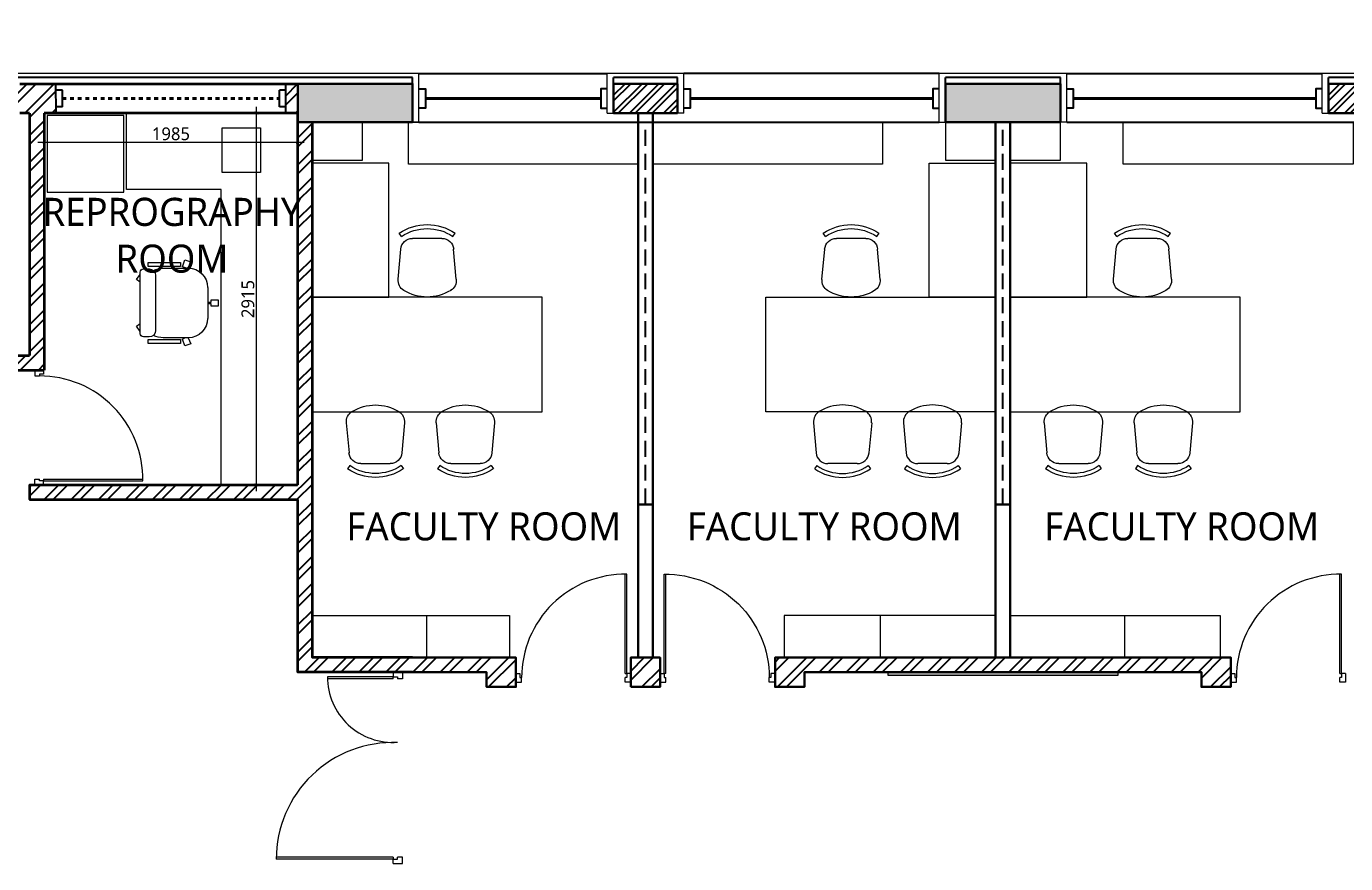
# Model space of a CAD drawing. Header units: millimetres. Extents: x 897770 to 1185420, y -692043 to -233237.
# Drawn here: x 908768 to 919102, y -658220 to -651656 of the extents above; entities that cross this region are included whole.
import ezdxf

# ---------------------------------------------------------------- set-up
doc = ezdxf.new("R2010")
doc.units = ezdxf.units.MM
doc.header["$MEASUREMENT"] = 0
doc.header["$PDMODE"] = 67
doc.linetypes.add('Dash', pattern=[6, 3, -3])
doc.linetypes.add('HIDDEN', pattern=[0.375, 0.25, -0.125])
doc.layers.get('Defpoints').update_dxf_attribs({"color": 6})
for name, color, linetype, lineweight in [('A-Detail Lines', 8, 'Continuous', 25), ('A-Door', 4, 'Continuous', 9), ('A-Wall Sec', 1, 'Continuous', 30), ('A-WIN', 5, 'Continuous', 25), ('ele l', 6, 'Continuous', 15), ('Fire pipe', 80, 'Continuous', 15), ('frntr', 32, 'Continuous', 13), ('I-Furniture', 34, 'Continuous', 13), ('P-SANR-FIXT', 6, 'Continuous', 9), ('S-Concrete', 40, 'Continuous', 30), ('ST CLADDING PLAN', 6, 'Continuous', 9), ('text', 7, 'Continuous', 5)]:
    doc.layers.add(name, color=color, linetype=linetype, lineweight=lineweight)
for name, color, linetype in [('A-Wall Patt', 8, 'Continuous'), ('A-Window', 4, 'Continuous'), ('S-Conc Patt', 9, 'Continuous')]:
    doc.layers.add(name, color=color, linetype=linetype)
doc.styles.get("Standard").update_dxf_attribs({"font": 'trebuc.ttf'})
doc.dimstyles.new('IIITD_WD_M @ 50', dxfattribs={"dimscale": 50, "dimtxt": 2, "dimasz": 0.5, "dimexe": 0.5, "dimexo": 0.25, "dimgap": 0.3, "dimtad": 1, "dimdec": 0, "dimrnd": 1, "dimzin": 0, "dimdsep": 46, "dimtxsty": 'Standard', "dimblk": 'ARCHTICK', "dimcen": 0.2, "dimdle": 1, "dimclrd": 8, "dimclre": 9, "dimadec": 0, "dimazin": 0, "dimtfac": 1, "dimtdec": 0, "dimtofl": 0, "dimtmove": 0, "dimatfit": 0, "dimfxl": 1, "dimtolj": 1, "dimtzin": 0, "dimlwd": -1, "dimlwe": -1, "dimarcsym": 0})
pattern_1 = [(45, (1e-07, -8072.94), (-106.066017, 106.066017), []), (45, (70.71, -8072.94), (-106.066017, 106.066017), [])]

# ---------------------------------------------------------------- blocks, each defined once
blk = doc.blocks.new('ERGEWGRWR')
at = {"layer": 'A-Wall Patt'}
h = blk.add_hatch(dxfattribs=at)
h.set_pattern_fill('ANSI32', color=256, scale=250, style=0)
h.set_pattern_definition([(45, (5600, 500), (-66.291261, 66.291261), []), (45, (5644.19, 500), (-66.291261, 66.291261), [])])
h.paths.add_polyline_path([(918968, -353681), (918968, -353911), (919468, -353911), (919468, -353681)])
at = {"layer": 'A-Detail Lines'}
for p, q in [((919468, -353631, 0), (918968, -353631, 0)), ((918968, -353681, 0), (918968, -353631, 0)), ((919468, -353681, 0), (919468, -353631, 0))]:
    blk.add_line(p, q, dxfattribs=at)
at = {"layer": 'A-Wall Sec', "elevation": 0}
blk.add_lwpolyline([(918968, -353911), (918968, -353681), (919468, -353681), (919468, -353911)], close=True, dxfattribs=at)
blk.add_lwpolyline([(918968, -353911), (918968, -353681), (919468, -353681), (919468, -353911)], close=True, dxfattribs=at)
at = {"layer": 'A-WIN', "color": 2, "lineweight": 40}
blk.add_line((921468, -353796), (919568, -353796, 0), dxfattribs=at)
at = {"layer": 'A-WIN', "color": 2, "lineweight": 40, "elevation": 0}
blk.add_lwpolyline([(916968, -353796), (918868, -353796)], dxfattribs=at)
blk.add_lwpolyline([(916968, -353796), (918868, -353796)], dxfattribs=at)
at = {"layer": 'A-Window'}
for p, q in [((921518, -353601, 0), (919518, -353601, 0)), ((916918, -353981, 0), (921518, -353981))]:
    blk.add_line(p, q, dxfattribs=at)
at = {"layer": 'A-Window', "elevation": 0}
for points in [[(916918, -353601), (918918, -353601)], [(916918, -353721), (916968, -353721), (916968, -353871), (916918, -353871)], [(918918, -353721), (918868, -353721), (918868, -353871), (918918, -353871)], [(919518, -353721), (919568, -353721), (919568, -353871), (919518, -353871)], [(921518, -353721), (921468, -353721), (921468, -353871), (921518, -353871)]]:
    blk.add_lwpolyline(points, dxfattribs=at)
at = {"layer": 'ST CLADDING PLAN'}
for p, q in [((916918, -353981), (916918, -353601)), ((918918, -353911, 0), (918918, -353601, 0)), ((919518, -353601, 0), (918918, -353601, 0)), ((919518, -353911, 0), (919518, -353601, 0)), ((921518, -353981, 0), (921518, -353601, 0)), ((918918, -353911, 0), (918968, -353911, 0)), ((919518, -353911, 0), (919468, -353911, 0)), ((916918, -353981, 0), (916868, -353981)), ((921518, -353981), (921568, -353981))]:
    blk.add_line(p, q, dxfattribs=at)
blk = doc.blocks.new('ERGWERGWRWRG')
at = {"layer": 'A-Wall Patt'}
h = blk.add_hatch(dxfattribs=at)
h.set_pattern_fill('ANSI32', color=256, scale=250, style=0)
h.set_pattern_definition([(45, (2e-08, 500), (-66.291261, 66.291261), []), (45, (44.19, 500), (-66.291261, 66.291261), [])])
h.paths.add_polyline_path([(913368, -353681), (913368, -353911), (913868, -353911), (913868, -353681)])
at = {"layer": 'A-Detail Lines'}
for p, q in [((913868, -353631, 0), (913368, -353631, 0)), ((913368, -353681, 0), (913368, -353631, 0)), ((913868, -353681, 0), (913868, -353631, 0))]:
    blk.add_line(p, q, dxfattribs=at)
at = {"layer": 'A-Wall Sec', "elevation": 0}
blk.add_lwpolyline([(913368, -353911), (913368, -353681), (913868, -353681), (913868, -353911)], close=True, dxfattribs=at)
blk.add_lwpolyline([(913368, -353911), (913368, -353681), (913868, -353681), (913868, -353911)], close=True, dxfattribs=at)
at = {"layer": 'A-WIN', "color": 2, "lineweight": 40}
blk.add_line((915868, -353796), (913968, -353796, 0), dxfattribs=at)
at = {"layer": 'A-WIN', "color": 2, "lineweight": 40, "elevation": 0}
blk.add_lwpolyline([(911893, -353796), (913268, -353796)], dxfattribs=at)
blk.add_lwpolyline([(911893, -353796), (913268, -353796)], dxfattribs=at)
at = {"layer": 'A-Window'}
for p, q in [((915918, -353601, 0), (913918, -353601, 0)), ((911843, -353981, 0), (915918, -353981))]:
    blk.add_line(p, q, dxfattribs=at)
at = {"layer": 'A-Window', "elevation": 0}
for points in [[(911843, -353601), (913318, -353601)], [(911843, -353721), (911893, -353721), (911893, -353871), (911843, -353871)], [(913318, -353721), (913268, -353721), (913268, -353871), (913318, -353871)], [(913918, -353721), (913968, -353721), (913968, -353871), (913918, -353871)], [(915918, -353721), (915868, -353721), (915868, -353871), (915918, -353871)]]:
    blk.add_lwpolyline(points, dxfattribs=at)
at = {"layer": 'ST CLADDING PLAN'}
for p, q in [((911843, -353981), (911843, -353601)), ((913318, -353911, 0), (913318, -353601, 0)), ((913918, -353601, 0), (913318, -353601, 0)), ((913918, -353911, 0), (913918, -353601, 0)), ((915918, -353981, 0), (915918, -353601, 0)), ((913318, -353911, 0), (913368, -353911, 0)), ((913918, -353911, 0), (913868, -353911, 0)), ((911843, -353981, 0), (911793, -353981)), ((915918, -353981), (915968, -353981))]:
    blk.add_line(p, q, dxfattribs=at)
blk = doc.blocks.new('block lft')
at = {"layer": 'S-Conc Patt'}
for points in [[(810740, -274526), (810740, -274226), (809840, -274226), (809840, -274526)], [(815815, -274526), (815815, -274226), (814915, -274226), (814915, -274526)]]:
    blk.add_hatch(color=256, dxfattribs=at).paths.add_polyline_path(points)
at = {"layer": 'S-Concrete'}
for points in [[(809840, -274226), (809840, -274526), (810740, -274526), (810740, -274226)], [(814915, -274226), (814915, -274526), (815815, -274526), (815815, -274226)]]:
    blk.add_lwpolyline(points, close=True, dxfattribs=at)
blk = doc.blocks.new('t4ww4tw3')
at = {"color": 6}
blk.add_blockref('block lft', (-48947, -228655), dxfattribs=at)
blk = doc.blocks.new('Big Door Garbage')
at = {"layer": 'A-Detail Lines', "lineweight": 18}
for centre, radius, start, end in [((-12515, 128703), 515, 270, 3.8969), ((-11085, 128703), 915, 177.8078, 270)]:
    blk.add_arc(centre, radius, start, end, dxfattribs=at)
at = {"layer": 'ele l', "lineweight": 18}
for p, q in [((-12550, 128778), (-12500, 128778)), ((-12550, 128703), (-12550, 128778)), ((-12500, 128778), (-12500, 128738)), ((-11100, 128778), (-11100, 128738)), ((-11050, 128778), (-11100, 128778)), ((-11050, 128703), (-11050, 128778)), ((-12550, 128703), (-12515, 128703)), ((-12515, 128738), (-12500, 128738)), ((-12515, 128703), (-12515, 128738)), ((-12515, 128703), (-12515, 128188)), ((-12499, 128703), (-12515, 128703)), ((-12499, 128703), (-12499, 128188)), ((-11101, 128703), (-11101, 127788)), ((-11101, 128703), (-11085, 128703)), ((-11085, 128738), (-11100, 128738)), ((-11085, 128703), (-11085, 128738)), ((-11050, 128703), (-11085, 128703)), ((-11085, 128703), (-11085, 127788))]:
    blk.add_line(p, q, dxfattribs=at)
blk = doc.blocks.new('ABL_Door_S - 1000 x 2100-11-3 Second Floor Lvl')
at = {"layer": 'A-Door'}
blk.add_arc((-450, -2.5), 900, 269.04503, 0, dxfattribs=at)
at = {"layer": 'ele l'}
for p, q in [((-500, 37.5), (-450, 37.5)), ((-500, -37.5), (-500, 37.5)), ((-450, 37.5), (-450, -2.5)), ((450, 37.5), (450, -2.5)), ((500, 37.5), (450, 37.5)), ((500, -37.5), (500, 37.5)), ((-500, -37.5), (-465, -37.5)), ((-465, -2.5), (-450, -2.5)), ((-465, -37.5), (-465, -2.5)), ((-465, -37.5), (-465, -902.4)), ((-450, -37.5), (-465, -37.5)), ((-450, -37.5), (-450, -902.5)), ((465, -2.5), (450, -2.5)), ((465, -37.5), (465, -2.5)), ((500, -37.5), (465, -37.5))]:
    blk.add_line(p, q, dxfattribs=at)
blk = doc.blocks.new('VENT IIITD ACAD 1900')
at = {"layer": 'A-Window'}
for p, q in [((955419, -358755, 0), (955479, -358533, 0)), ((955466, -358581, 0), (955514, -358594, 0)), ((955481, -358720, 0), (955514, -358594, 0)), ((955432, -358707, 0), (955481, -358720, 0)), ((957158, -359221, 0), (957218, -358999, 0)), ((957123, -359160, 0), (957156, -359034, 0)), ((957156, -359034, 0), (957205, -359047, 0)), ((957123, -359160, 0), (957171, -359173, 0))]:
    blk.add_line(p, q, dxfattribs=at)
at = {"layer": 'A-Window', "color": 2, "linetype": 'Dash', "lineweight": 40, "ltscale": 10}
blk.add_line((957140, -359097, 0), (955497, -358657, 0), dxfattribs=at)
blk = doc.blocks.new('Chair - Desk _2_ - Chair - Desk _2_-7-Level 1')
for p, q in [((166, 365), (116, 365)), ((116, 365), (116, 308)), ((166, 365), (116, 365)), ((116, 365), (116, 308)), ((166, 308), (166, 365)), ((166, 308), (166, 365)), ((262, 282), (20, 282)), ((116, 308), (135, 308)), ((116, 308), (135, 308)), ((135, 308), (135, 282)), ((135, 308), (135, 282)), ((147, 282), (147, 308)), ((147, 308), (166, 308)), ((147, 282), (147, 308)), ((147, 308), (166, 308)), ((-180, 150), (-196, 102)), ((-180, 150), (-196, 102)), ((-132, 129), (-180, 150)), ((-132, 129), (-180, 150)), ((-142, 84), (-132, 104)), ((-142, 84), (-132, 104)), ((-132, 129), (-132, -66)), ((462, 150), (414, 134)), ((462, 150), (414, 134)), ((414, -66), (414, 129)), ((414, 115), (424, 84)), ((414, 115), (424, 84)), ((478, 102), (462, 150)), ((478, 102), (462, 150)), ((-196, 102), (-142, 84)), ((-196, 102), (-142, 84)), ((-145, 68), (-177, 68)), ((-177, 68), (-177, -184)), ((-145, 68), (-177, 68)), ((-177, 68), (-177, -184)), ((-145, -184), (-145, 68)), ((-145, -184), (-145, 68)), ((424, 84), (478, 102)), ((424, 84), (478, 102)), ((458, 68), (426, 68)), ((426, 68), (426, -184)), ((458, 68), (426, 68)), ((426, 68), (426, -184)), ((458, -184), (458, 68)), ((458, -184), (458, 68)), ((-177, -184), (-145, -184)), ((-177, -184), (-145, -184)), ((-125, -177), (-125, -222)), ((357, -126), (-75, -126)), ((407, -222), (407, -177)), ((426, -184), (458, -184)), ((426, -184), (458, -184)), ((-100, -247), (-84, -247)), ((-84, -247), (-42, -276)), ((-84, -247), (-21, -247)), ((-42, -276), (-21, -247)), ((-21, -247), (303, -247)), ((303, -247), (324, -276)), ((303, -247), (363, -247)), ((324, -276), (363, -247)), ((363, -247), (382, -247))]:
    blk.add_line(p, q)
for centre, radius, start, end in [((20, 129), 152, 90, 180), ((262, 129), 152, 360, 90), ((46, -66), 178, 180, 206.1658), ((236, -66), 178, 333.8316, 0), ((-75, -177), 50.7, 90, 180), ((357, -177), 50.7, 360, 90), ((-100, -222), 25.2, 180, 270), ((382, -222), 25.2, 270, 360)]:
    blk.add_arc(centre, radius, start, end)
blk = doc.blocks.new('chair1')
at = {"layer": 'frntr'}
for p, q in [((-320, 228), (-84, 207)), ((16, 201), (42, 219)), ((1, 115), (1, -115)), ((16, -201), (42, -219)), ((-320, -228), (-84, -207))]:
    blk.add_line(p, q, dxfattribs=at)
for centre, radius, start, end in [((-328, 135), 92.9, 85.0303, 148.407), ((-92, 115), 92.9, 0, 85.0303), ((-278, 0), 387, 325.6197, 34.3803), ((-108, 0), 351, 148.407, 211.593), ((-278, 0), 356, 325.6197, 34.3803), ((-328, -135), 92.9, 211.593, 274.9697), ((-92, -115), 92.9, 274.9697, 0)]:
    blk.add_arc(centre, radius, start, end, dxfattribs=at)
blk = doc.blocks.new('A$C036A7D3A')
at = {"layer": 'I-Furniture'}
blk.add_hatch(color=160, dxfattribs=at).paths.add_polyline_path([(-18, -1754), (-18, 46), (7, 46), (7, -1754)])
at = {"layer": 'I-Furniture', "elevation": 0}
blk.add_lwpolyline([(-18, -1754), (-18, 46), (7, 46), (7, -1754)], close=True, dxfattribs=at)
blk = doc.blocks.new('_ArchTick')
at = {"color": 0, "linetype": 'ByBlock', "const_width": 0.15}
blk.add_lwpolyline([(-0.5, -0.5), (0.5, 0.5)], dxfattribs=at)
blk = doc.blocks.new('*D2675')
at = {"layer": 'Defpoints', "color": 0, "transparency": 16777216}
for p in [(908908, -652336, 0), (910893, -652336), (910893, -652565)]:
    blk.add_point(p, dxfattribs=at)
at = {"layer": 'P-SANR-FIXT', "color": 9, "transparency": 16777216}
for p, q in [((908908, -652465), (908908, -652590)), ((910893, -652465), (910893, -652590))]:
    blk.add_line(p, q, dxfattribs=at)
at = {"layer": 'P-SANR-FIXT', "color": 8, "transparency": 16777216}
blk.add_line((908858, -652565), (910943, -652565), dxfattribs=at)
at = {"layer": 'P-SANR-FIXT', "color": 8, "transparency": 16777216, "xscale": 25, "yscale": 25, "zscale": 25, "rotation": 180}
blk.add_blockref('_ArchTick', (908908, -652565), dxfattribs=at)
at = {"layer": 'P-SANR-FIXT', "color": 8, "transparency": 16777216, "xscale": 25, "yscale": 25, "zscale": 25}
blk.add_blockref('_ArchTick', (910893, -652565), dxfattribs=at)
at = {"layer": 'P-SANR-FIXT', "color": 0, "transparency": 16777216, "insert": (909900, -652499), "char_height": 100, "attachment_point": 5}
blk.add_mtext('\\A1;1985', dxfattribs=at)
blk = doc.blocks.new('*D2676')
at = {"layer": 'Defpoints', "color": 0, "transparency": 16777216}
for p in [(910293, -652336, 0), (910570, -652336), (910293, -655251, 0)]:
    blk.add_point(p, dxfattribs=at)
at = {"layer": 'P-SANR-FIXT', "color": 8, "transparency": 16777216}
blk.add_line((910570, -655301), (910570, -652286), dxfattribs=at)
at = {"layer": 'P-SANR-FIXT', "color": 9, "transparency": 16777216}
for p, q in [((910470, -652336), (910594, -652336)), ((910470, -655251), (910594, -655251))]:
    blk.add_line(p, q, dxfattribs=at)
at = {"layer": 'P-SANR-FIXT', "color": 8, "transparency": 16777216, "xscale": 25, "yscale": 25, "zscale": 25}
for p, rotation in [((910570, -652336), 90), ((910570, -655251), 270)]:
    blk.add_blockref('_ArchTick', p, dxfattribs=dict(at, rotation=rotation))
at = {"layer": 'P-SANR-FIXT', "color": 0, "transparency": 16777216, "insert": (910503, -653794), "char_height": 100, "attachment_point": 5, "rotation": 90}
blk.add_mtext('\\A1;2915', dxfattribs=at)

msp = doc.modelspace()

# ---------------------------------------------------------------- hatches: boundary and pattern name
at = {"layer": 'A-Wall Patt'}
h = msp.add_hatch(dxfattribs=at)
h.set_pattern_fill('ANSI32', color=256, scale=400, style=0)
h.set_pattern_definition(pattern_1)
h.paths.add_polyline_path([(909000, -652106.4), (908716.5, -652106.4), (908075, -652106.4), (908075, -652336.5), (908716.5, -652336.5), (908792.5, -652336.5), (908792.5, -654236.5), (908292.5, -654236.5), (908292.5, -654351.5), (908907.5, -654351.5), (908907.5, -652336.5), (909000, -652336.5)])
h.paths.add_polyline_path([(907475, -652106.4), (907382.5, -652106.4), (907382.5, -652336.5), (907475, -652336.5)])
h.paths.add_polyline_path([(910892.5, -652106.4), (910800, -652106.4), (910800, -652336.5), (910892.5, -652336.5)])
h.paths.add_polyline_path([(913732.2, -656605.3), (913502.2, -656605.3), (913502.2, -656835.2), (913732.2, -656835.2)])
h = msp.add_hatch(dxfattribs=at)
h.set_pattern_fill('ANSI32', color=256, scale=400, style=0)
h.set_pattern_definition(pattern_1)
h.paths.add_polyline_path([(910892.5, -652406.5), (911007.5, -652406.5), (911008.7, -656605.6), (912601.3, -656605.6), (912602.2, -656835.3), (912372.2, -656835.3), (912372.2, -656720.3), (910892.8, -656720.3), (910892.5, -655366.5), (908792.5, -655366.5), (908792.5, -655251.5), (910892.5, -655251.5)])
h = msp.add_hatch(dxfattribs=at)
h.set_pattern_fill('ANSI32', color=256, scale=400, style=0)
h.set_pattern_definition(pattern_1)
h.paths.add_polyline_path([(914632.2, -656835.3), (914632.2, -656605.3), (918202.2, -656605.3), (918202.2, -656835.4), (917972.2, -656835.4), (917972.2, -656720.3), (914862.2, -656720.3), (914862.2, -656835.3)])

# ---------------------------------------------------------------- linework, layer by layer
for p, q in [((911792.5, -652056.4, 0), (903002.5, -652056.4, 0)), ((911792.5, -652106.4, 0), (911792.5, -652056.4, 0)), ((916867.5, -652056.4, 0), (915967.5, -652056.4, 0)), ((915967.5, -652106.4, 0), (915967.5, -652056.4, 0)), ((916867.5, -652106.4, 0), (916867.5, -652056.4, 0))]:
    msp.add_line(p, q, dxfattribs=at)
at = {"layer": 'A-Wall Sec', "lineweight": 35}
for p, q in [((908716.5, -652106.4, 0), (910892.5, -652106.4, 0)), ((908792.5, -652336.5, 0), (908716.5, -652336.5, 0)), ((908792.5, -652336.5, 0), (908792.5, -654236.5, 0)), ((910892.5, -652336.5, 0), (908907.5, -652336.5, 0)), ((908907.5, -652336.5, 0), (908907.5, -654351.5, 0)), ((910892.5, -652336.5, 0), (910892.5, -655251.5, 0)), ((911007.5, -652406.5, 0), (911007.5, -656605.3, 0)), ((908292.5, -654236.5, 0), (908792.5, -654236.5, 0)), ((908292.5, -654351.5, 0), (908907.5, -654351.5, 0)), ((908792.5, -655251.5, 0), (908792.5, -655366.5, 0)), ((908792.5, -655251.5, 0), (910892.5, -655251.5, 0)), ((908792.5, -655366.5, 0), (910892.5, -655366.5, 0)), ((910892.5, -655366.5, 0), (910892.5, -656720.3, 0)), ((911792.5, -656605.3, 0), (911007.5, -656605.3, 0)), ((911792.5, -656720.3, 0), (910892.5, -656720.3, 0))]:
    msp.add_line(p, q, dxfattribs=at)
at = {"layer": 'A-Wall Sec'}
for p, q in [((913560.1, -652336.4, 0), (913559.7, -656605.3, 0)), ((913675, -652336.5, 0), (913674.7, -656605.3, 0)), ((916360.1, -652406.5, 0), (916360.1, -656605.3, 0)), ((916475, -652406.5, 0), (916475, -656605.3, 0)), ((913559.7, -655405.4, 0), (913674.7, -655405.4, 0)), ((916359.7, -655405.4, 0), (916474.7, -655405.4, 0)), ((914632.2, -656720.3, 0), (914632.2, -656720.3, 0))]:
    msp.add_line(p, q, dxfattribs=at)
at = {"layer": 'A-Wall Sec', "elevation": 0}
for points in [[(910892.5, -656720.3), (912372.2, -656720.3), (912372.2, -656835.3), (912602.2, -656835.3), (912602.2, -656605.3), (911007.5, -656605.3)], [(914632.2, -656605.3), (914632.2, -656835.3), (914862.2, -656835.3), (914862.2, -656720.3)], [(914632.2, -656605.3), (918202.2, -656605.3), (918202.2, -656835.4), (917972.2, -656835.4), (917972.2, -656720.3), (914862.2, -656720.3)]]:
    msp.add_lwpolyline(points, dxfattribs=at)
msp.add_lwpolyline([(913502.2, -656835.2), (913732.2, -656835.2), (913732.2, -656605.3), (913502.2, -656605.3)], close=True, dxfattribs=at)
at = {"layer": 'A-Window', "linetype": 'HIDDEN', "ltscale": 500}
for p, q in [((913617.2, -655405.4, 0), (913617.2, -652406.5, 0)), ((916417.2, -655405.4, 0), (916417.2, -652406.5, 0))]:
    msp.add_line(p, q, dxfattribs=at)
at = {"layer": 'Defpoints', "elevation": 0}
for points in [[(910892.5, -652406.5), (910892.5, -655251.5), (908792.5, -655251.5), (908792.5, -655366.5), (910892.5, -655366.5), (910892.5, -656720.3), (912372.2, -656720.3), (912372.2, -656835.3), (912602.2, -656835.3), (912601.3, -656605.2), (911007.5, -656605.3), (911007.2, -652406.5), (910892.5, -652406.5)], [(910892.5, -652406.5), (911007.5, -652406.5), (911008.7, -656605.6), (912601.3, -656605.6), (912602.2, -656835.3), (912372.2, -656835.3), (912372.2, -656720.3), (910892.8, -656720.3), (910892.5, -655366.5), (908792.5, -655366.5), (908792.5, -655251.5), (910892.5, -655251.5), (910892.5, -652406.5)], [(914632.2, -656835.3), (914632.2, -656605.3), (918202.2, -656605.3), (918202.2, -656835.4), (917972.2, -656835.4), (917972.2, -656720.3), (914862.2, -656720.3), (914862.2, -656835.3), (914632.2, -656835.3)]]:
    msp.add_lwpolyline(points, dxfattribs=at)
at = {"layer": 'Fire pipe', "elevation": 0}
for points in [[(911007.6, -652406.5), (911007.6, -652706.5), (911400.1, -652706.5), (911400.1, -652406.5), (911007.6, -652406.5)], [(911008.1, -652406.5), (911008.1, -652706.5), (911400.6, -652706.5), (911400.6, -652406.5), (911008.1, -652406.5)], [(915967.5, -652406.4), (915967.5, -652706.4), (916360.1, -652706.4), (916360.1, -652406.5), (915967.5, -652406.5)], [(915967.6, -652406.5), (915967.6, -652706.4), (916360.1, -652706.4), (916360.1, -652406.5), (915967.6, -652406.5)], [(916475.1, -652406.5), (916475.1, -652706.4), (916867.6, -652706.4), (916867.6, -652406.5), (916475.1, -652406.5)], [(916475.6, -652406.4), (916475.6, -652706.4), (916868.1, -652706.4), (916868.1, -652406.5), (916475.6, -652406.5)]]:
    msp.add_lwpolyline(points, dxfattribs=at)
at = {"layer": 'frntr', "elevation": 0}
for points in [[(911760.6, -652406.6), (913560.1, -652406.6), (913560.1, -652736.6), (911760.6, -652736.6)], [(913675.1, -652406.5), (915474.7, -652406.5), (915474.7, -652736.5), (913675.1, -652736.5)], [(917360.6, -652406.6), (919160.1, -652406.6), (919160.1, -652736.6), (917360.6, -652736.6)], [(911008.2, -652728.5), (911008.2, -653778.5), (911608.2, -653778.5), (911608.2, -652728.5)], [(916360.1, -652728.5), (916360.1, -653778.5), (915840.1, -653778.5), (915840.1, -652728.5)], [(916475, -652728.5), (916475, -653778.5), (917075, -653778.5), (917075, -652728.5)]]:
    msp.add_lwpolyline(points, close=True, dxfattribs=at)
at = {"layer": 'I-Furniture'}
for p, q in [((909551.8, -652936.5, 0), (909551.8, -652336.5, 0)), ((910292.5, -652936.5, 0), (909551.8, -652936.5, 0)), ((910292.5, -655251.5, 0), (910292.5, -652936.5, 0)), ((911002.5, -656275.6, 0), (912552.5, -656275.6, 0)), ((911902.5, -656275.6, 0), (911902.5, -656605.3, 0)), ((912552.5, -656275.6, 0), (912552.4, -656605.3, 0)), ((914705, -656275.3, 0), (914704.9, -656605, 0)), ((916355, -656275.3, 0), (914705, -656275.3, 0)), ((915455, -656275.3, 0), (915455, -656605.3, 0)), ((916470, -656275.3, 0), (918120, -656275.3, 0)), ((917370, -656275.3, 0), (917370, -656605.3, 0)), ((918120, -656275.3, 0), (918120, -656605, 0))]:
    msp.add_line(p, q, dxfattribs=at)
at = {"layer": 'I-Furniture', "elevation": 0}
for points in [[(908929.8, -652956.1), (909529.8, -652956.1), (909529.8, -652356.1), (908929.8, -652356.1)], [(910300.8, -652802.1), (910300.8, -652452.1), (910600.8, -652452.1), (910600.8, -652802.1)], [(912807.6, -653778.3), (911007.6, -653778.5), (911007.7, -654678.5), (912807.7, -654678.3)], [(914560.2, -653778.6), (916360.2, -653778.5), (916360.2, -654678.5), (914560.2, -654678.6)], [(918275.1, -653778.3), (916475.1, -653778.5), (916475.2, -654678.5), (918275.2, -654678.3)]]:
    msp.add_lwpolyline(points, close=True, dxfattribs=at)
at = {"layer": 'ST CLADDING PLAN'}
for p, q in [((911842.5, -652026.4, 0), (902972.5, -652026.4, 0)), ((916917.5, -652026.4, 0), (915917.5, -652026.4, 0))]:
    msp.add_line(p, q, dxfattribs=at)

# ---------------------------------------------------------------- block references
at = {"layer": 'A-Detail Lines', "rotation": 270}
msp.add_blockref('Big Door Garbage', (782937.2, -669270.3, 0), dxfattribs=at)
at = {"layer": 'A-Door'}
for name in ['ERGWERGWRWRG', 'ERGEWGRWR']:
    msp.add_blockref(name, (0, -298425.9), dxfattribs=at)
for p, xscale, yscale, zscale, rotation in [((908867.6, -654801.5, 0), 0.900000000023283, 0.900000000023283, 0.900000000023283, 90), ((913052.2, -656764.1, 0), 0.9000000001396982, 0.9000000001396982, 0.9000000001396982, 180), ((914182.2, -656764.1, 0), -0.9000000000232828, 0.900000000023283, 0.9, 180), ((918652.2, -656764.1, 0), 0.9000000001396982, 0.9000000001396982, 0.9000000001396982, 180)]:
    msp.add_blockref('ABL_Door_S - 1000 x 2100-11-3 Second Floor Lvl', p, dxfattribs=dict(at, xscale=xscale, yscale=yscale, zscale=zscale, rotation=rotation))
at = {"layer": 'A-Window', "ltscale": 5, "xscale": -1, "rotation": 344.9999999695785}
msp.add_blockref('VENT IIITD ACAD 1900', (1926516.9, -553086.5, 0), dxfattribs=at)
at = {"layer": 'I-Furniture', "extrusion": (0, 0, -1)}
for p, zscale, rotation in [((-911907.6, -653319.6, 0), -1, 89.9955545807124), ((-915228.2, -653319.8, 0), -0.9999999999999998, 89.9955545807124), ((-917511, -653319.6, 0), -0.9999999999999998, 89.9955545807124), ((-911501.9, -655083.6, 0), -1, 269.9955545807124), ((-912206.6, -655083.5, 0), -1, 269.9955545807124), ((-916969.4, -655083.6, 0), -0.9999999999999998, 269.9955545807124), ((-917674.1, -655083.5, 0), -0.9999999999999998, 269.9955545807124)]:
    msp.add_blockref('chair1', p, dxfattribs=dict(at, zscale=zscale, rotation=rotation))
at = {"layer": 'I-Furniture', "xscale": -1, "rotation": 270}
msp.add_blockref('Chair - Desk _2_ - Chair - Desk _2_-7-Level 1', (909906.1, -653965.6, 0), dxfattribs=at)
at = {"layer": 'I-Furniture'}
for name, p, rotation in [('chair1', (915161.4, -655083.7, 0), 270.0044454192876), ('chair1', (915866.1, -655083.6, 0), 270.0044454192876), ('A$C036A7D3A', (915563.6, -656726.9, 0), 90)]:
    msp.add_blockref(name, p, dxfattribs=dict(at, rotation=rotation))
at = {"layer": 'S-Concrete', "color": 6}
msp.add_blockref('t4ww4tw3', (150000, -149225.4), dxfattribs=at)

# ---------------------------------------------------------------- texts
at = {"layer": 'text', "char_height": 220, "attachment_point": 5}
for s, insert in [('REPROGRAPHY\\PROOM ', (909908.6, -653295.5)), ('FACULTY ROOM ', (912351, -655577.9, 0)), ('FACULTY ROOM ', (915018, -655577.9, 0)), ('FACULTY ROOM ', (917818.5, -655577.9))]:
    msp.add_mtext(s, dxfattribs=dict(at, insert=insert))

# ---------------------------------------------------------------- dimensions: what is measured, and where the dimension line sits
at = {"layer": 'P-SANR-FIXT'}
dim = msp.add_linear_dim(base=(910569.5, -652336.5), p1=(910292.5, -655251.5, 0), p2=(910292.5, -652336.5, 0), angle=90, dimstyle='IIITD_WD_M @ 50', override={"dimfxl": 2, "dimfxlon": 1, "dimarcsym": 1}, dxfattribs=at)
dim.commit()
dim.dimension.update_dxf_attribs({"geometry": '*D2676', "text_midpoint": (910503.5, -653793.9)})
dim = msp.add_linear_dim(base=(910892.5, -652565), p1=(908907.5, -652336.5, 0), p2=(910892.5, -652336.5), dimstyle='IIITD_WD_M @ 50', override={"dimfxl": 2, "dimfxlon": 1, "dimarcsym": 1}, dxfattribs=at)
dim.commit()
dim.dimension.update_dxf_attribs({"geometry": '*D2675', "text_midpoint": (909900, -652499)})

doc.saveas('drawing.dxf')
